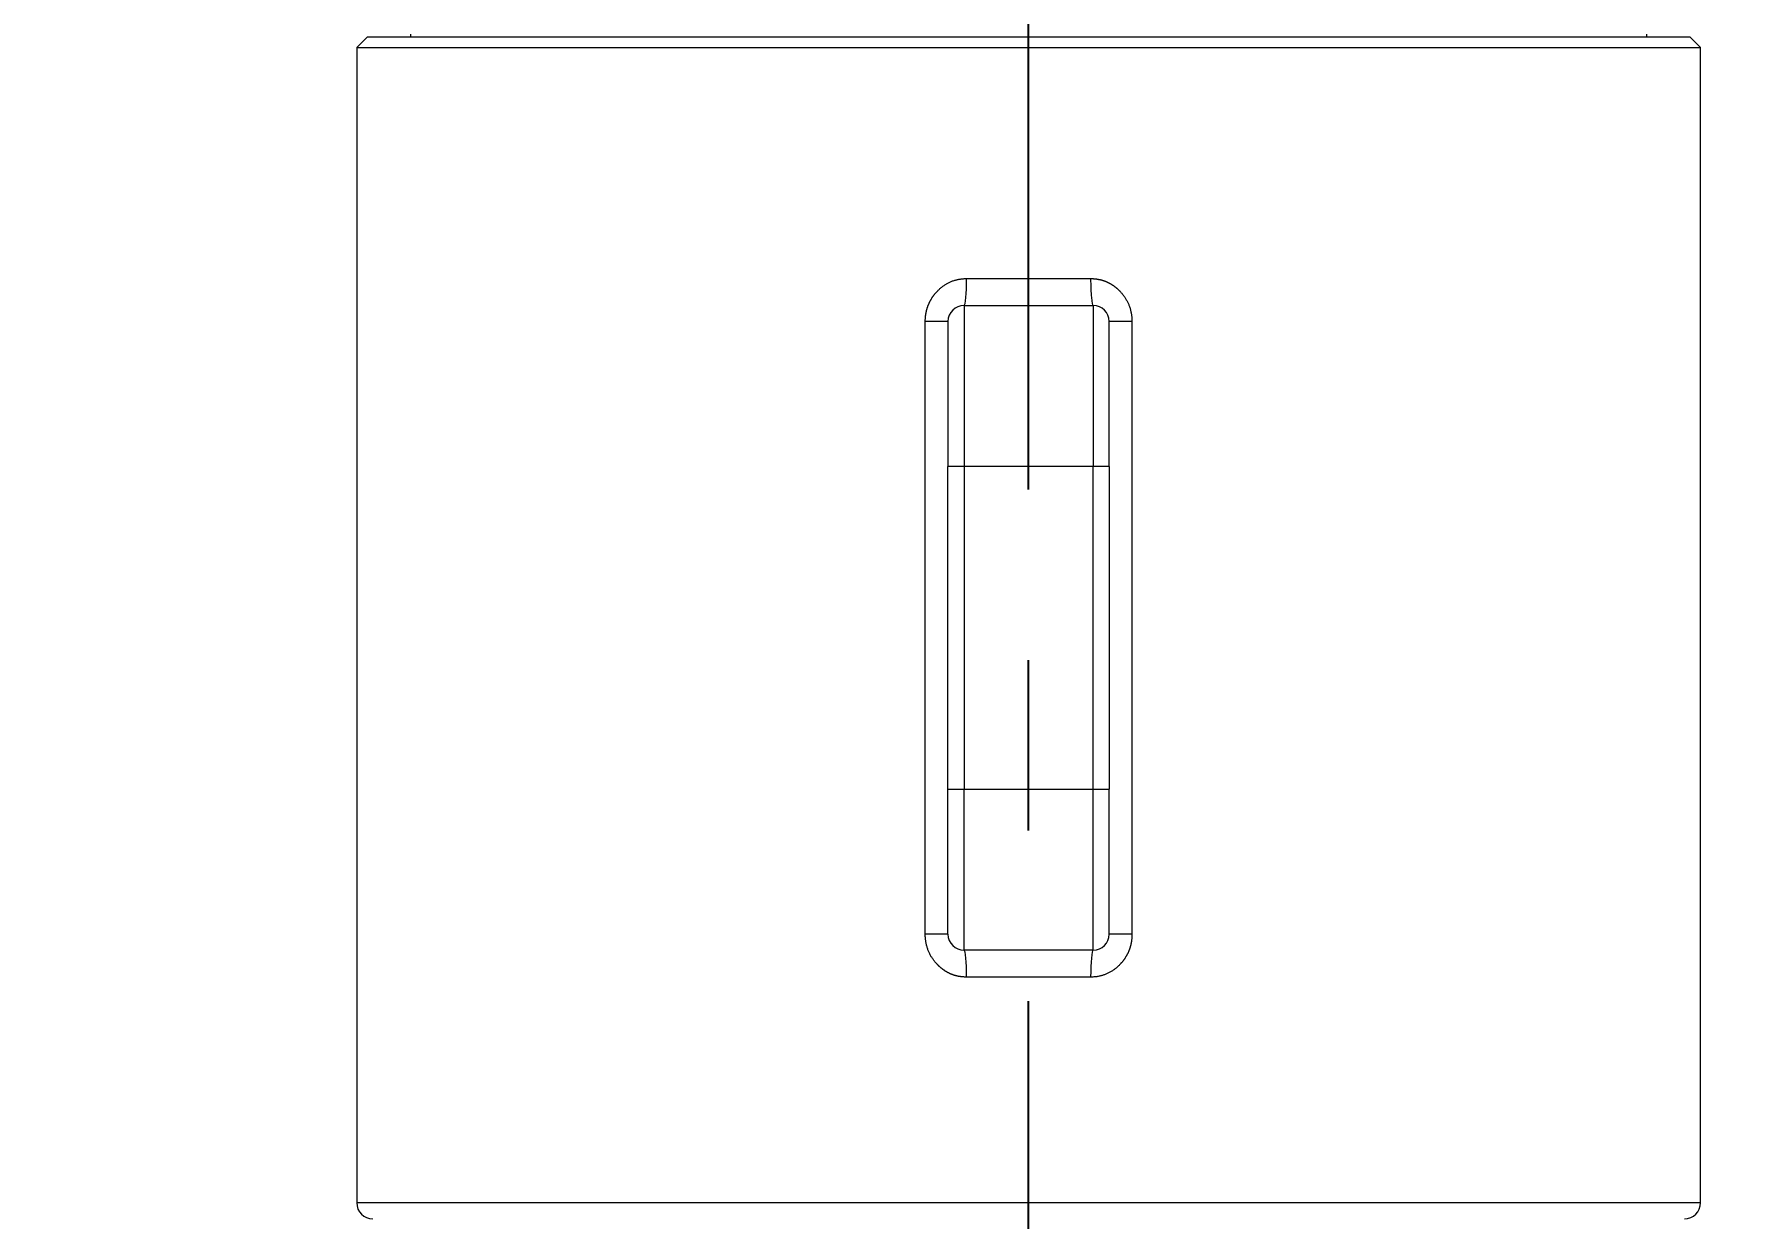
# Model space of a CAD drawing. Extents: x 9631 to 10472, y -18721 to -18126.
# Drawn here: x 10190.45 to 10222.2, y -18533.96 to -18511.91 of the extents above; entities that cross this region are included whole.
import ezdxf

# ---------------------------------------------------------------- set-up
doc = ezdxf.new("R2010")
doc.units = 0
doc.header["$MEASUREMENT"] = 0
doc.linetypes.add('CENTER2', pattern=[28.575, 19.05, -3.175, 3.175, -3.175])
doc.layers.get('0').update_dxf_attribs({"linetype": 'CONTINUOUS', "lineweight": 13})
doc.layers.get('Defpoints').update_dxf_attribs({"linetype": 'CONTINUOUS'})
doc.layers.add('5', color=3, linetype='CONTINUOUS', lineweight=9)
doc.layers.add('CENTER', color=1, linetype='CENTER2')
doc.styles.get("Standard").update_dxf_attribs({"font": 'arial.ttf'})
doc.dimstyles.new('A4', dxfattribs={"dimtxt": 4, "dimasz": 3.5, "dimexe": 0.7, "dimexo": 0.625, "dimgap": 0.5, "dimtad": 1, "dimdec": 1, "dimdsep": 46, "dimtxsty": 'Standard', "dimcen": 2.5, "dimclrd": 5, "dimclre": 5, "dimclrt": 7, "dimadec": 3, "dimazin": 2, "dimtfac": 1, "dimtdec": 1, "dimtmove": 0, "dimatfit": 3, "dimfxl": 1.25, "dimarcsym": 0})

# ---------------------------------------------------------------- blocks, each defined once
blk = doc.blocks.new('*D88')
at = {"layer": '5', "color": 3, "lineweight": -2, "transparency": 16777216}
for p, q in [((10184.293, -18437.209), (10133.283, -18437.209)), ((10133.983, -18443.209), (10133.983, -18485.521)), ((10133.983, -18537.959), (10133.983, -18495.648)), ((10199.328, -18543.959), (10133.283, -18543.959))]:
    blk.add_line(p, q, dxfattribs=at)
at = {"layer": '5', "color": 3, "transparency": 16777216}
for points in [[(10132.983, -18443.209), (10134.983, -18443.209), (10133.983, -18437.209)], [(10132.983, -18537.959), (10134.983, -18537.959), (10133.983, -18543.959)]]:
    blk.add_solid(points, dxfattribs=at)
at = {"layer": 'Defpoints', "color": 0, "transparency": 16777216}
for p in [(10133.983, -18437.209), (10184.918, -18437.209), (10199.953, -18543.959)]:
    blk.add_point(p, dxfattribs=at)
at = {"layer": '5', "color": 4, "transparency": 16777216, "insert": (10133.983, -18490.584), "char_height": 6, "attachment_point": 5}
blk.add_mtext('108.5', dxfattribs=at)
blk = doc.blocks.new('*D89')
at = {"layer": '5', "color": 3, "lineweight": -2, "transparency": 16777216}
for p, q in [((10304.81, -18393.633), (10112.05, -18393.633)), ((10112.75, -18399.633), (10112.75, -18512.054)), ((10112.75, -18636.342), (10112.75, -18523.921)), ((10113.375, -18642.342), (10113.45, -18642.342))]:
    blk.add_line(p, q, dxfattribs=at)
at = {"layer": '5', "color": 3, "transparency": 16777216}
for points in [[(10111.75, -18399.633), (10113.75, -18399.633), (10112.75, -18393.633)], [(10111.75, -18636.342), (10113.75, -18636.342), (10112.75, -18642.342)]]:
    blk.add_solid(points, dxfattribs=at)
at = {"layer": 'Defpoints', "color": 0, "transparency": 16777216}
for p in [(10305.435, -18393.633), (10112.75, -18642.342), (10112.75, -18642.342)]:
    blk.add_point(p, dxfattribs=at)
at = {"layer": '5', "color": 4, "transparency": 16777216, "insert": (10112.75, -18517.987), "char_height": 6, "attachment_point": 5}
blk.add_mtext('(1600)', dxfattribs=at)
blk = doc.blocks.new('*D90')
at = {"layer": '5', "color": 3, "lineweight": -2, "transparency": 16777216}
for p, q in [((10170.87, -18510.087), (10166.043, -18565.266)), ((10208.953, -18549.584), (10208.953, -18567.14))]:
    blk.add_line(p, q, dxfattribs=at)
for start, end in [(265.69924, 266.85188), (268.1478, 269.30076)]:
    blk.add_arc((10208.953, -18074.797), 491.642, start, end, dxfattribs=at)
at = {"layer": '5', "color": 3, "transparency": 16777216}
for points in [[(10172.003, -18566.052), (10172.165, -18564.059), (10166.104, -18564.569)], [(10202.959, -18565.403), (10202.947, -18567.403), (10208.953, -18566.44)]]:
    blk.add_solid(points, dxfattribs=at)
at = {"layer": 'Defpoints', "color": 0, "transparency": 16777216}
for p in [(10208.953, -18477.709), (10172.389, -18492.728), (10170.925, -18509.464), (10208.953, -18548.959), (10180.367, -18565.608)]:
    blk.add_point(p, dxfattribs=at)
at = {"layer": '5', "color": 4, "transparency": 16777216, "insert": (10187.508, -18565.972), "char_height": 6, "attachment_point": 5}
blk.add_mtext('5°', dxfattribs=at)
blk = doc.blocks.new('*D91')
at = {"layer": '5', "color": 3, "lineweight": -2, "transparency": 16777216}
for p, q in [((10268.953, -18527.334), (10268.953, -18586.406)), ((10208.953, -18549.584), (10208.953, -18586.406)), ((10214.953, -18585.706), (10232.65, -18585.706)), ((10262.953, -18585.706), (10245.257, -18585.706))]:
    blk.add_line(p, q, dxfattribs=at)
at = {"layer": '5', "color": 3, "transparency": 16777216}
for points in [[(10214.953, -18584.706), (10214.953, -18586.706), (10208.953, -18585.706)], [(10262.953, -18584.706), (10262.953, -18586.706), (10268.953, -18585.706)]]:
    blk.add_solid(points, dxfattribs=at)
at = {"layer": 'Defpoints', "color": 0, "transparency": 16777216}
for p in [(10268.953, -18526.709), (10208.953, -18548.959), (10268.953, -18585.706)]:
    blk.add_point(p, dxfattribs=at)
at = {"layer": '5', "color": 4, "transparency": 16777216, "insert": (10238.953, -18585.706), "char_height": 6, "attachment_point": 5}
blk.add_mtext('60', dxfattribs=at)
blk = doc.blocks.new('*D93')
at = {"layer": '5', "color": 3, "lineweight": -2, "transparency": 16777216}
for p, q in [((10151.953, -18490.834), (10151.953, -18627.859)), ((10352.453, -18583.112), (10352.453, -18627.859)), ((10157.953, -18627.159), (10240.006, -18627.159)), ((10346.453, -18627.159), (10264.4, -18627.159))]:
    blk.add_line(p, q, dxfattribs=at)
at = {"layer": '5', "color": 3, "transparency": 16777216}
for points in [[(10157.953, -18626.159), (10157.953, -18628.159), (10151.953, -18627.159)], [(10346.453, -18626.159), (10346.453, -18628.159), (10352.453, -18627.159)]]:
    blk.add_solid(points, dxfattribs=at)
at = {"layer": 'Defpoints', "color": 0, "transparency": 16777216}
for p in [(10151.953, -18490.209), (10352.453, -18582.487), (10352.453, -18627.159)]:
    blk.add_point(p, dxfattribs=at)
at = {"layer": '5', "color": 4, "transparency": 16777216, "insert": (10252.203, -18627.159), "char_height": 6, "attachment_point": 5}
blk.add_mtext('200.5', dxfattribs=at)

msp = doc.modelspace()

# ---------------------------------------------------------------- linework, layer by layer
at = {"linetype": 'Continuous', "lineweight": 18}
for p, q in [((10197.453, -18511.909), (10197.453, -18511.959)), ((10220.453, -18511.959), (10220.453, -18511.909)), ((10196.653, -18511.959), (10196.453, -18512.159)), ((10196.453, -18512.159), (10221.453, -18512.159)), ((10196.453, -18512.159), (10196.453, -18533.659)), ((10196.653, -18511.959), (10221.253, -18511.959)), ((10221.453, -18512.159), (10221.253, -18511.959)), ((10221.453, -18533.659), (10221.453, -18512.159)), ((10207.753, -18516.959), (10210.153, -18516.959)), ((10207.453, -18517.259), (10207.453, -18519.959)), ((10210.453, -18519.959), (10210.453, -18517.259)), ((10207.453, -18525.959), (10207.453, -18519.959)), ((10210.453, -18519.959), (10210.453, -18525.959)), ((10207.453, -18528.659), (10207.453, -18525.959)), ((10210.453, -18528.659), (10210.453, -18525.959)), ((10210.153, -18528.959), (10207.753, -18528.959))]:
    msp.add_line(p, q, dxfattribs=at)
at = {"linetype": 'Continuous', "lineweight": 13}
for p, q in [((10207.799, -18516.459), (10210.107, -18516.459)), ((10207.753, -18516.959), (10207.753, -18519.959)), ((10210.153, -18516.959), (10210.153, -18519.959)), ((10207.453, -18517.259), (10207.03, -18517.259)), ((10207.03, -18528.659), (10207.03, -18517.259)), ((10210.876, -18517.259), (10210.453, -18517.259)), ((10210.876, -18517.259), (10210.876, -18528.659)), ((10207.753, -18519.959), (10207.453, -18519.959)), ((10207.753, -18519.959), (10207.753, -18525.959)), ((10210.153, -18519.959), (10207.753, -18519.959)), ((10210.453, -18519.959), (10210.153, -18519.959)), ((10210.153, -18525.959), (10210.153, -18519.959)), ((10207.453, -18525.959), (10207.753, -18525.959)), ((10207.753, -18525.959), (10210.153, -18525.959)), ((10207.753, -18528.959), (10207.753, -18525.959)), ((10210.153, -18528.959), (10210.153, -18525.959)), ((10210.153, -18525.959), (10210.453, -18525.959)), ((10207.453, -18528.659), (10207.03, -18528.659)), ((10210.876, -18528.659), (10210.453, -18528.659)), ((10210.107, -18529.459), (10207.799, -18529.459)), ((10221.453, -18533.659), (10196.453, -18533.659))]:
    msp.add_line(p, q, dxfattribs=at)
at = {"linetype": 'Continuous', "lineweight": 18}
for centre, start, end in [((10207.753, -18517.259), 90, 180), ((10210.153, -18517.259), 0, 90), ((10207.753, -18528.659), 180, 270), ((10210.153, -18528.659), 270, 0), ((10196.753, -18533.659), 180, 270), ((10221.153, -18533.659), 270, 0)]:
    msp.add_arc(centre, 0.3, start, end, dxfattribs=at)
for centre, major_axis, start_param, end_param in [((10207.753, -18516.459), (0, 0.5), 3.141593, 4.712389), ((10210.153, -18516.459), (0, 0.5), 1.570796, 3.141593), ((10207.753, -18529.459), (0, 0.5), 4.712389, 6.283185), ((10210.153, -18529.459), (0, -0.5), 3.141593, 4.712389)]:
    msp.add_ellipse(centre, major_axis=major_axis, ratio=0.092308, start_param=start_param, end_param=end_param, dxfattribs=at)
at = {"linetype": 'Continuous', "lineweight": 13}
for points, knots in [([(10207.03, -18517.259), (10207.03, -18517.254), (10207.03, -18517.243), (10207.031, -18517.227), (10207.032, -18517.211), (10207.033, -18517.195), (10207.034, -18517.179), (10207.035, -18517.163), (10207.037, -18517.147), (10207.039, -18517.132), (10207.042, -18517.116), (10207.044, -18517.101), (10207.047, -18517.086), (10207.051, -18517.071), (10207.054, -18517.056), (10207.058, -18517.041), (10207.062, -18517.026), (10207.066, -18517.012), (10207.071, -18516.997), (10207.076, -18516.983), (10207.081, -18516.969), (10207.086, -18516.955), (10207.092, -18516.941), (10207.098, -18516.927), (10207.104, -18516.913), (10207.11, -18516.899), (10207.117, -18516.886), (10207.124, -18516.873), (10207.131, -18516.859), (10207.139, -18516.846), (10207.147, -18516.833), (10207.155, -18516.82), (10207.163, -18516.808), (10207.172, -18516.795), (10207.181, -18516.782), (10207.19, -18516.77), (10207.2, -18516.758), (10207.21, -18516.745), (10207.22, -18516.733), (10207.23, -18516.721), (10207.24, -18516.71), (10207.254, -18516.695), (10207.272, -18516.677), (10207.293, -18516.656), (10207.314, -18516.637), (10207.336, -18516.619), (10207.359, -18516.602), (10207.381, -18516.585), (10207.405, -18516.57), (10207.428, -18516.556), (10207.452, -18516.542), (10207.476, -18516.53), (10207.501, -18516.519), (10207.526, -18516.508), (10207.552, -18516.499), (10207.578, -18516.491), (10207.604, -18516.483), (10207.631, -18516.477), (10207.658, -18516.471), (10207.685, -18516.467), (10207.713, -18516.464), (10207.742, -18516.461), (10207.77, -18516.46), (10207.79, -18516.459), (10207.799, -18516.459)], [0, 0, 0, 0, 0.013214, 0.026336, 0.039371, 0.052321, 0.065191, 0.077985, 0.090708, 0.103363, 0.115954, 0.128487, 0.140966, 0.153395, 0.165779, 0.178122, 0.190428, 0.202704, 0.214953, 0.22718, 0.239391, 0.251589, 0.263779, 0.275968, 0.288158, 0.300355, 0.312565, 0.324791, 0.337039, 0.349313, 0.361618, 0.373959, 0.38634, 0.398767, 0.411243, 0.423773, 0.436361, 0.449013, 0.461731, 0.474522, 0.487388, 0.500333, 0.524375, 0.548088, 0.571499, 0.594635, 0.617526, 0.640202, 0.662693, 0.685031, 0.707248, 0.729376, 0.751449, 0.773499, 0.795561, 0.817668, 0.839853, 0.862148, 0.884585, 0.907198, 0.930016, 0.95307, 0.976388, 1, 1, 1, 1]), ([(10210.107, -18516.459), (10210.112, -18516.459), (10210.121, -18516.459), (10210.135, -18516.46), (10210.149, -18516.46), (10210.162, -18516.461), (10210.176, -18516.462), (10210.19, -18516.463), (10210.203, -18516.465), (10210.216, -18516.466), (10210.23, -18516.468), (10210.243, -18516.471), (10210.256, -18516.473), (10210.269, -18516.476), (10210.282, -18516.478), (10210.294, -18516.481), (10210.307, -18516.485), (10210.32, -18516.488), (10210.332, -18516.492), (10210.345, -18516.496), (10210.357, -18516.5), (10210.369, -18516.504), (10210.381, -18516.509), (10210.393, -18516.514), (10210.405, -18516.519), (10210.417, -18516.524), (10210.429, -18516.53), (10210.441, -18516.536), (10210.452, -18516.542), (10210.464, -18516.548), (10210.475, -18516.554), (10210.487, -18516.561), (10210.498, -18516.568), (10210.509, -18516.575), (10210.52, -18516.582), (10210.531, -18516.59), (10210.542, -18516.598), (10210.553, -18516.606), (10210.564, -18516.614), (10210.574, -18516.623), (10210.585, -18516.631), (10210.595, -18516.64), (10210.606, -18516.65), (10210.616, -18516.659), (10210.626, -18516.669), (10210.636, -18516.678), (10210.646, -18516.688), (10210.66, -18516.703), (10210.676, -18516.721), (10210.696, -18516.744), (10210.714, -18516.767), (10210.732, -18516.79), (10210.748, -18516.815), (10210.763, -18516.839), (10210.778, -18516.864), (10210.791, -18516.889), (10210.804, -18516.915), (10210.815, -18516.941), (10210.826, -18516.968), (10210.835, -18516.995), (10210.844, -18517.023), (10210.851, -18517.051), (10210.858, -18517.079), (10210.863, -18517.108), (10210.868, -18517.138), (10210.872, -18517.167), (10210.874, -18517.198), (10210.876, -18517.228), (10210.876, -18517.249), (10210.876, -18517.259)], [0, 0, 0, 0, 0.01133, 0.022589, 0.033783, 0.044912, 0.055982, 0.066994, 0.077952, 0.088859, 0.099719, 0.110535, 0.12131, 0.132048, 0.142753, 0.153427, 0.164074, 0.174699, 0.185304, 0.195893, 0.20647, 0.217038, 0.227601, 0.238164, 0.248728, 0.259299, 0.269879, 0.280473, 0.291083, 0.301715, 0.31237, 0.323053, 0.333768, 0.344517, 0.355305, 0.366134, 0.377008, 0.387931, 0.398905, 0.409935, 0.421023, 0.432172, 0.443386, 0.454667, 0.466019, 0.477444, 0.488946, 0.500527, 0.525028, 0.549258, 0.573245, 0.597021, 0.620615, 0.644059, 0.667386, 0.690628, 0.713818, 0.73699, 0.760177, 0.783412, 0.806729, 0.83016, 0.853738, 0.877493, 0.901458, 0.925663, 0.950136, 0.974906, 1, 1, 1, 1]), ([(10207.799, -18529.459), (10207.795, -18529.459), (10207.785, -18529.459), (10207.772, -18529.459), (10207.758, -18529.458), (10207.744, -18529.457), (10207.73, -18529.456), (10207.717, -18529.455), (10207.703, -18529.454), (10207.69, -18529.452), (10207.677, -18529.45), (10207.664, -18529.448), (10207.651, -18529.446), (10207.638, -18529.443), (10207.625, -18529.44), (10207.612, -18529.437), (10207.599, -18529.434), (10207.587, -18529.43), (10207.574, -18529.427), (10207.562, -18529.423), (10207.549, -18529.418), (10207.537, -18529.414), (10207.525, -18529.409), (10207.513, -18529.405), (10207.501, -18529.399), (10207.489, -18529.394), (10207.477, -18529.389), (10207.466, -18529.383), (10207.454, -18529.377), (10207.442, -18529.371), (10207.431, -18529.364), (10207.42, -18529.357), (10207.408, -18529.351), (10207.397, -18529.343), (10207.386, -18529.336), (10207.375, -18529.328), (10207.364, -18529.321), (10207.354, -18529.313), (10207.343, -18529.304), (10207.332, -18529.296), (10207.322, -18529.287), (10207.311, -18529.278), (10207.301, -18529.269), (10207.291, -18529.26), (10207.28, -18529.25), (10207.27, -18529.24), (10207.26, -18529.23), (10207.247, -18529.216), (10207.23, -18529.198), (10207.211, -18529.175), (10207.192, -18529.152), (10207.175, -18529.128), (10207.158, -18529.104), (10207.143, -18529.079), (10207.129, -18529.055), (10207.115, -18529.029), (10207.103, -18529.003), (10207.091, -18528.977), (10207.081, -18528.95), (10207.071, -18528.923), (10207.063, -18528.896), (10207.055, -18528.868), (10207.049, -18528.839), (10207.043, -18528.81), (10207.038, -18528.781), (10207.035, -18528.751), (10207.032, -18528.721), (10207.031, -18528.69), (10207.03, -18528.67), (10207.03, -18528.659)], [0, 0, 0, 0, 0.01133, 0.022589, 0.033783, 0.044912, 0.055982, 0.066994, 0.077952, 0.088859, 0.099719, 0.110535, 0.12131, 0.132048, 0.142753, 0.153427, 0.164074, 0.174699, 0.185304, 0.195893, 0.20647, 0.217038, 0.227601, 0.238164, 0.248728, 0.259299, 0.269879, 0.280473, 0.291083, 0.301715, 0.31237, 0.323053, 0.333768, 0.344517, 0.355305, 0.366134, 0.377008, 0.387931, 0.398905, 0.409935, 0.421023, 0.432172, 0.443386, 0.454667, 0.466019, 0.477444, 0.488946, 0.500527, 0.525028, 0.549258, 0.573245, 0.597021, 0.620615, 0.644059, 0.667386, 0.690628, 0.713818, 0.73699, 0.760177, 0.783412, 0.806729, 0.83016, 0.853738, 0.877493, 0.901458, 0.925663, 0.950136, 0.974906, 1, 1, 1, 1]), ([(10210.876, -18528.659), (10210.876, -18528.665), (10210.876, -18528.676), (10210.876, -18528.692), (10210.875, -18528.708), (10210.874, -18528.724), (10210.873, -18528.74), (10210.871, -18528.756), (10210.869, -18528.771), (10210.867, -18528.787), (10210.865, -18528.802), (10210.862, -18528.818), (10210.859, -18528.833), (10210.856, -18528.848), (10210.852, -18528.863), (10210.849, -18528.878), (10210.845, -18528.892), (10210.84, -18528.907), (10210.836, -18528.921), (10210.831, -18528.936), (10210.826, -18528.95), (10210.82, -18528.964), (10210.815, -18528.978), (10210.809, -18528.992), (10210.803, -18529.005), (10210.796, -18529.019), (10210.789, -18529.033), (10210.782, -18529.046), (10210.775, -18529.059), (10210.767, -18529.072), (10210.76, -18529.085), (10210.751, -18529.098), (10210.743, -18529.111), (10210.734, -18529.124), (10210.725, -18529.136), (10210.716, -18529.149), (10210.707, -18529.161), (10210.697, -18529.173), (10210.687, -18529.185), (10210.677, -18529.197), (10210.666, -18529.209), (10210.652, -18529.224), (10210.635, -18529.242), (10210.613, -18529.262), (10210.592, -18529.281), (10210.57, -18529.3), (10210.548, -18529.317), (10210.525, -18529.333), (10210.502, -18529.348), (10210.478, -18529.363), (10210.454, -18529.376), (10210.43, -18529.388), (10210.405, -18529.4), (10210.38, -18529.41), (10210.355, -18529.419), (10210.329, -18529.428), (10210.302, -18529.435), (10210.276, -18529.442), (10210.249, -18529.447), (10210.221, -18529.452), (10210.193, -18529.455), (10210.165, -18529.457), (10210.136, -18529.459), (10210.117, -18529.459), (10210.107, -18529.459)], [0, 0, 0, 0, 0.013214, 0.026336, 0.039371, 0.052321, 0.065191, 0.077985, 0.090708, 0.103363, 0.115954, 0.128487, 0.140966, 0.153395, 0.165779, 0.178122, 0.190428, 0.202704, 0.214953, 0.22718, 0.239391, 0.251589, 0.263779, 0.275968, 0.288158, 0.300355, 0.312565, 0.324791, 0.337039, 0.349313, 0.361618, 0.373959, 0.38634, 0.398767, 0.411243, 0.423773, 0.436361, 0.449013, 0.461731, 0.474522, 0.487388, 0.500333, 0.524375, 0.548088, 0.571499, 0.594635, 0.617526, 0.640202, 0.662693, 0.685031, 0.707248, 0.729376, 0.751449, 0.773499, 0.795561, 0.817668, 0.839853, 0.862148, 0.884585, 0.907198, 0.930016, 0.95307, 0.976388, 1, 1, 1, 1])]:
    msp.add_open_spline(points, degree=3, knots=knots, dxfattribs=at)
at = {"layer": 'CENTER'}
msp.add_line((10208.953, -18548.959), (10208.953, -18477.709), dxfattribs=at)

# ---------------------------------------------------------------- dimensions: what is measured, and where the dimension line sits
at = {"layer": '5'}
for base, p1, p2, text, picture, middle in [((10112.75, -18642.342), (10305.435, -18393.633), (10112.75, -18642.342), '(1600)', '*D89', (10112.75, -18517.987)), ((10133.983, -18437.209), (10199.953, -18543.959), (10184.918, -18437.209), '108.5', '*D88', (10133.983, -18490.584))]:
    dim = msp.add_linear_dim(base=base, p1=p1, p2=p2, angle=90, text=text, dimstyle='A4', override={"dimtxt": 6, "dimasz": 6, "dimgap": 2, "dimtad": 0, "dimtih": 1, "dimclrd": 3, "dimclre": 3, "dimclrt": 4}, dxfattribs=at)
    dim.commit()
    dim.dimension.update_dxf_attribs({"geometry": picture, "text_midpoint": middle})
dim = msp.add_angular_dim_2l(base=(10180.3668, -18565.6079), line1=((10208.9532, -18548.9593), (10208.9532, -18477.7093)), line2=((10172.389, -18492.7283), (10170.9248, -18509.4644)), dimstyle='A4', override={"dimtxt": 6, "dimasz": 6, "dimgap": 2, "dimtad": 0, "dimtih": 1, "dimclrd": 3, "dimclre": 3, "dimclrt": 4}, dxfattribs=at)
dim.commit()
dim.dimension.update_dxf_attribs({"geometry": '*D90', "text_midpoint": (10187.5081, -18565.9718)})
for base, p1, p2, picture, middle in [((10352.453, -18627.159), (10151.953, -18490.209), (10352.453, -18582.487), '*D93', (10252.203, -18627.159)), ((10268.953, -18585.706), (10208.953, -18548.959), (10268.953, -18526.709), '*D91', (10238.953, -18585.706))]:
    dim = msp.add_linear_dim(base=base, p1=p1, p2=p2, dimstyle='A4', override={"dimtxt": 6, "dimasz": 6, "dimgap": 2, "dimtad": 0, "dimtih": 1, "dimclrd": 3, "dimclre": 3, "dimclrt": 4}, dxfattribs=at)
    dim.commit()
    dim.dimension.update_dxf_attribs({"geometry": picture, "text_midpoint": middle})

doc.saveas('drawing.dxf')
